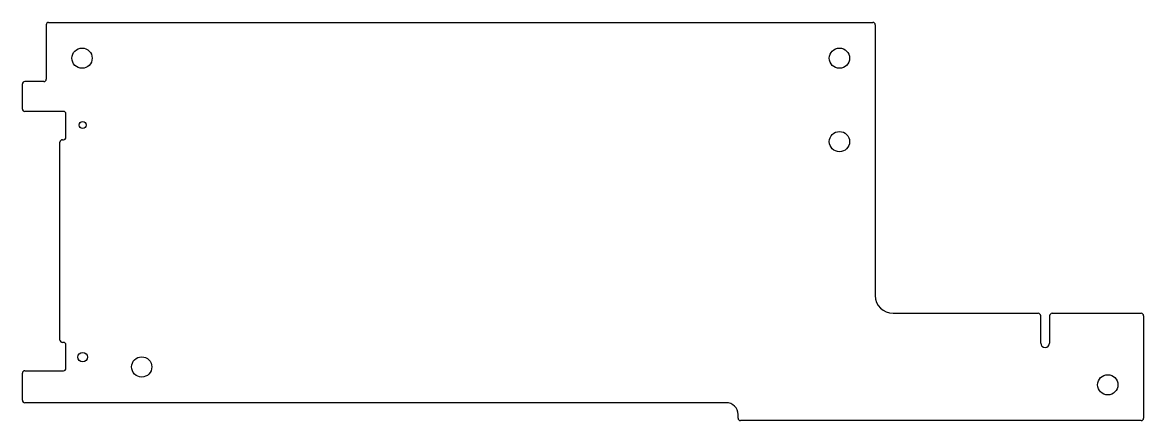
# Model space of a CAD drawing. Header units: millimetres. Extents: x 110 to 298, y 113 to 179.
import ezdxf

# ---------------------------------------------------------------- set-up
doc = ezdxf.new("R2010")
doc.units = ezdxf.units.MM

msp = doc.modelspace()

# ---------------------------------------------------------------- linework, layer by layer
at = {"color": 7, "linetype": 'Continuous', "lineweight": 25}
for p, q in [((114.46, 179.04), (114.46, 169.91)), ((114.86, 179.44), (253.06, 179.44)), ((253.46, 179.04), (253.46, 133.64)), ((114.06, 169.51), (110.86, 169.51)), ((110.46, 164.91), (110.46, 169.11)), ((117.36, 164.51), (110.86, 164.51)), ((117.76, 160.16), (117.76, 164.11)), ((116.76, 126.16), (116.76, 159.36)), ((117.16, 159.76), (117.36, 159.76)), ((256.46, 130.64), (280.81, 130.64)), ((281.21, 125.64), (281.21, 130.24)), ((282.71, 130.24), (282.71, 125.64)), ((283.11, 130.64), (298.06, 130.64)), ((298.46, 130.24), (298.46, 113.04)), ((117.36, 125.76), (117.16, 125.76)), ((117.76, 121.41), (117.76, 125.36)), ((110.46, 116.04), (110.46, 120.61)), ((110.86, 121.01), (117.36, 121.01)), ((228.46, 115.64), (110.86, 115.64)), ((230.46, 113.04), (230.46, 113.64)), ((298.06, 112.64), (230.86, 112.64))]:
    msp.add_line(p, q, dxfattribs=at)
for centre, radius in [((120.46, 173.44), 1.7), ((247.46, 173.44), 1.7), ((120.56, 162.23), 0.6), ((247.46, 159.44), 1.7), ((120.56, 123.29), 0.8), ((130.46, 121.64), 1.7), ((292.46, 118.64), 1.7)]:
    msp.add_circle(centre, radius, dxfattribs=at)
for centre, radius, start, end in [((114.86, 179.04), 0.4, 90, 180), ((253.06, 179.04), 0.4, 0, 90), ((110.86, 169.11), 0.4, 90, 180), ((114.06, 169.91), 0.4, 270, 0), ((110.86, 164.91), 0.4, 180, 270), ((117.36, 164.11), 0.4, 0, 90), ((117.36, 160.16), 0.4, 270, 0), ((117.16, 159.36), 0.4, 90, 180), ((256.46, 133.64), 3, 180, 270), ((280.81, 130.24), 0.4, 0, 90), ((283.11, 130.24), 0.4, 90, 180), ((298.06, 130.24), 0.4, 0, 90), ((117.16, 126.16), 0.4, 180, 270), ((117.36, 125.36), 0.4, 0, 90), ((281.96, 125.64), 0.75, 180, 0), ((110.86, 120.61), 0.4, 90, 180), ((117.36, 121.41), 0.4, 270, 0), ((110.86, 116.04), 0.4, 180, 270), ((228.46, 113.64), 2, 0, 90), ((230.86, 113.04), 0.4, 180, 270), ((298.06, 113.04), 0.4, 270, 0)]:
    msp.add_arc(centre, radius, start, end, dxfattribs=at)

doc.saveas('drawing.dxf')
